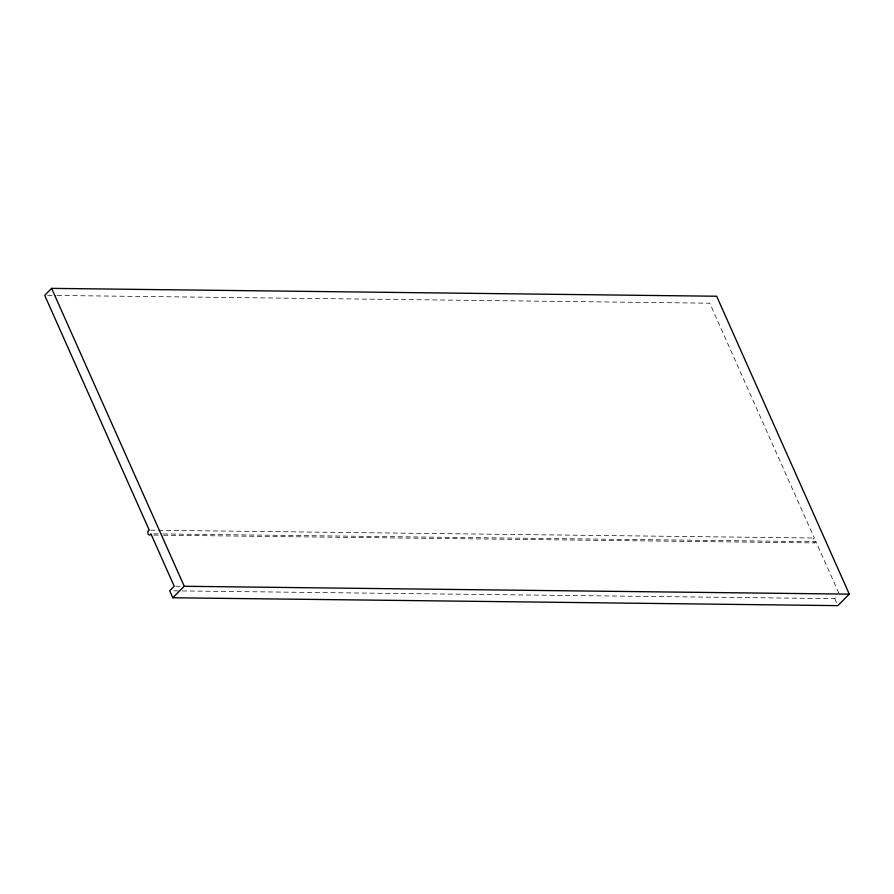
<?xml version="1.0" encoding="UTF-8"?>
<svg xmlns="http://www.w3.org/2000/svg" width="894" height="894" viewBox="0 0 894 894"><rect width="100%" height="100%" fill="white"/><g stroke="black" fill="none" stroke-linecap="round" stroke-linejoin="round"><path stroke-width="0.67" stroke-dasharray="4.47 3.35" d="M182.242 590.923L834.739 598.645L837.466 595.918M47.494 295.355L55.853 295.456M57.25 295.467L709.747 303.189L814.3 538.02A2.458 1.643 -89.3 0 0 813.149 541.82A2.458 1.643 -89.3 0 0 815.931 541.686L839.276 594.108M150.65 530.176L814.3 538.02M153.667 533.841L162.037 533.942M163.434 533.964L815.931 541.686M153.701 535.081L162.06 535.182M163.457 535.204L814.557 542.904M175.615 586.252L181.191 586.319M173.883 590.833L180.845 590.912M834.739 598.645L836.818 603.305"/><path stroke-width="1.34" d="M51.617 288.371L44.7 295.322L149.253 530.153A2.458 1.643 -89.3 0 0 148.102 533.953A2.458 1.643 -89.3 0 0 150.885 533.807L174.229 586.24L169.692 590.778L172.799 597.762L837.846 605.629L849.3 594.141L716.664 296.238L51.617 288.371L184.253 586.274L849.3 594.141M172.799 597.762L184.253 586.274"/></g></svg>
